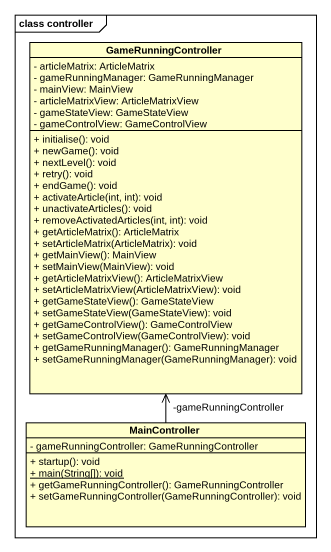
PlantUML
@startuml
mainframe class controller
hide circle
hide empty members
skinparam classAttributeIconSize 0
class GameRunningController {
  - articleMatrix: ArticleMatrix
  - gameRunningManager: GameRunningManager
  - mainView: MainView
  - articleMatrixView: ArticleMatrixView
  - gameStateView: GameStateView
  - gameControlView: GameControlView
  + initialise(): void
  + newGame(): void
  + nextLevel(): void
  + retry(): void
  + endGame(): void
  + activateArticle(int, int): void
  + unactivateArticles(): void
  + removeActivatedArticles(int, int): void
  + getArticleMatrix(): ArticleMatrix
  + setArticleMatrix(ArticleMatrix): void
  + getMainView(): MainView
  + setMainView(MainView): void
  + getArticleMatrixView(): ArticleMatrixView
  + setArticleMatrixView(ArticleMatrixView): void
  + getGameStateView(): GameStateView
  + setGameStateView(GameStateView): void
  + getGameControlView(): GameControlView
  + setGameControlView(GameControlView): void
  + getGameRunningManager(): GameRunningManager
  + setGameRunningManager(GameRunningManager): void
}
class MainController {
  - gameRunningController: GameRunningController
  + startup(): void
  {static} + main(String[]): void
  + getGameRunningController(): GameRunningController
  + setGameRunningController(GameRunningController): void
}
MainController -up-> "-gameRunningController" GameRunningController
@enduml
